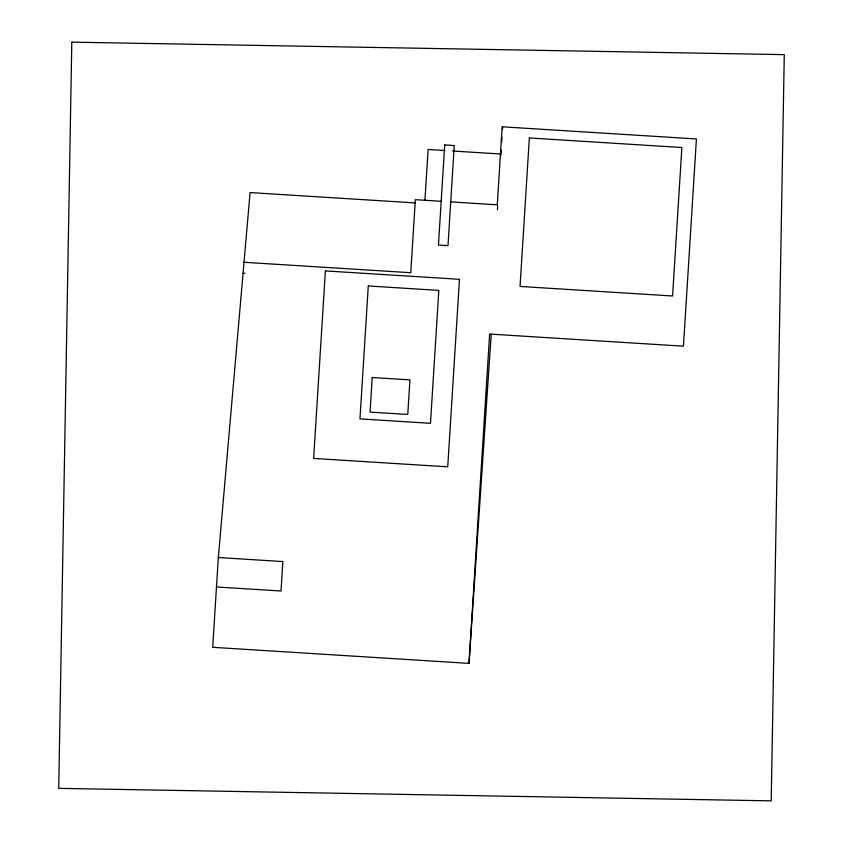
<?xml version="1.0" encoding="UTF-8"?>
<svg xmlns="http://www.w3.org/2000/svg" width="843" height="843" viewBox="0 0 843 843"><rect width="100%" height="100%" fill="white"/><g stroke="black" fill="none" stroke-linecap="round" stroke-linejoin="round"><path stroke-width="1.26" d="M415.135 202.921L250.086 192.573L218.326 557.518L212.699 647.308L469.003 663.378L491.227 334.144M424.935 200.276L428.118 149.464L444.914 150.518M469.003 663.378L489.635 334.049L683.441 346.188L696.423 138.958L502.165 126.787L497.275 204.807L450.731 201.888M497.433 209.77L497.665 205.924M500.837 155.333L501.163 150.149M501.648 142.362L501.975 137.177M502.47 129.4L502.628 126.808M452.659 151.002L500.457 154.006M441.184 201.287L415.336 199.675L410.762 272.721L244.027 262.268M243.069 273.237L245.028 273.364M218.326 557.518L282.879 561.564L281.035 591.017L216.482 586.97M71.803 42.15L58.725 788.363L771.208 800.85L784.275 54.637L71.803 42.15M325.387 270.909L313.638 458.423L447.728 466.822L459.477 279.307L325.387 270.909M368.286 285.967L359.961 418.887L430.488 423.312L438.813 290.392L368.286 285.967M372.227 377.527L370.056 412.111L407.759 414.471L409.93 379.887L372.227 377.527M444.714 144.954L438.444 245.071L447.991 245.661L454.261 145.554L444.714 144.954M529.351 137.957L520.047 286.441L672.577 295.998L681.882 147.514L529.351 137.957"/></g></svg>
